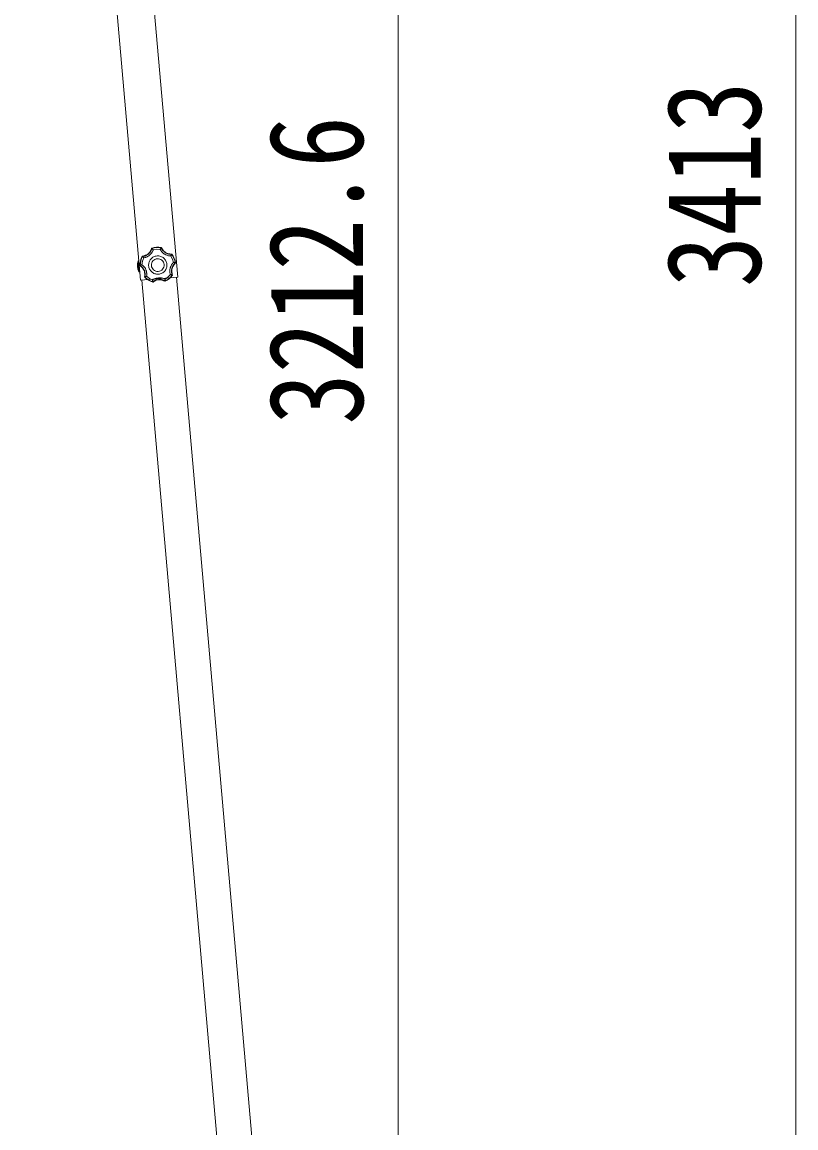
# Model space of a CAD drawing. Units: millimetres at full size, sheet at 1:40. Extents: x -11181 to 11305, y -7804 to 7716.
# Drawn here: x 7857 to 8769, y 2854 to 4158 of the extents above; entities that cross this region are included whole.
import ezdxf
from ezdxf.enums import TextEntityAlignment as Align

# ---------------------------------------------------------------- set-up
doc = ezdxf.new("R2010")
doc.units = ezdxf.units.MM
doc.header["$LTSCALE"] = 40
for name, color, linetype, lineweight in [('0-0_0', 7, 'Continuous', 9), ('0-A_寸法', 6, 'Continuous', 9), ('1-1_GLASS', 4, 'Continuous', 9), ('1-2_GLASS_SEAL', 4, 'Continuous', 9)]:
    doc.layers.add(name, color=color, linetype=linetype, lineweight=lineweight)
doc.styles.add('ＭＳ ゴシック', font='')
doc.styles.get('ＭＳ ゴシック').set_extended_font_data('MS Gothic')

msp = doc.modelspace()

# ---------------------------------------------------------------- linework, layer by layer
at = {"layer": '0-0_0', "color": 6}
for p, q in [((8769.43, 2262.68), (8769.43, 5675.68)), ((8300.41, 5475.28), (8300.41, 2262.68))]:
    msp.add_line(p, q, dxfattribs=at)
at = {"layer": '1-1_GLASS'}
for p, q in [((8010.06, 3891), (8009.74, 3890.66)), ((8010.06, 3891), (8009.75, 3890.66)), ((8009.97, 3890.35), (8009.75, 3890.66)), ((8010.29, 3890.69), (8009.97, 3890.35)), ((8010.29, 3890.69), (8009.98, 3890.35)), ((8010.06, 3891), (8010.29, 3890.69)), ((8020.96, 3891.43), (8021.14, 3891.77)), ((8021.32, 3891.15), (8020.96, 3891.43)), ((8021.32, 3891.15), (8020.96, 3891.43)), ((8021.5, 3891.49), (8021.14, 3891.77)), ((8021.5, 3891.49), (8021.14, 3891.77)), ((8021.5, 3891.49), (8021.32, 3891.15)), ((7993.8, 3876.07), (7994.52, 3876.12)), ((7993.8, 3876.07), (7994.26, 3869.59)), ((7994.52, 3876.12), (7995.42, 3863.16)), ((7999.09, 3881.72), (7998.71, 3881.47)), ((7999.09, 3881.72), (7998.71, 3881.47)), ((7998.97, 3881.19), (7998.71, 3881.47)), ((7999.36, 3881.44), (7998.97, 3881.19)), ((7999.36, 3881.44), (7998.97, 3881.19)), ((7999.09, 3881.72), (7999.36, 3881.44)), ((8033.07, 3883.8), (8033.3, 3884.12)), ((8033.49, 3883.6), (8033.07, 3883.8)), ((8033.49, 3883.6), (8033.07, 3883.8)), ((8033.71, 3883.92), (8033.3, 3884.12)), ((8033.71, 3883.92), (8033.3, 3884.12)), ((8033.71, 3883.92), (8033.49, 3883.6)), ((8037.33, 3873.26), (8037.49, 3873.69)), ((8037.33, 3873.26), (8037.49, 3873.69)), ((8037.71, 3873.19), (8037.33, 3873.26)), ((8037.49, 3873.69), (8037.87, 3873.62)), ((8037.71, 3873.19), (8037.87, 3873.62)), ((8037.71, 3873.19), (8037.87, 3873.62)), ((7994.71, 3863.11), (7994.26, 3869.59)), ((7994.71, 3863.11), (7995.42, 3863.16)), ((7996.02, 3870.69), (7996.39, 3870.82)), ((7996.02, 3870.69), (7996.24, 3870.29)), ((7996.02, 3870.69), (7996.24, 3870.29)), ((7996.61, 3870.41), (7996.24, 3870.29)), ((7996.39, 3870.82), (7996.61, 3870.41)), ((7996.39, 3870.82), (7996.61, 3870.41)), ((8001.45, 3857.39), (8001.8, 3857.56)), ((8001.45, 3857.39), (8001.57, 3856.95)), ((8001.45, 3857.39), (8001.57, 3856.95)), ((8001.92, 3857.12), (8001.57, 3856.95)), ((8001.8, 3857.56), (8001.92, 3857.12)), ((8001.8, 3857.56), (8001.92, 3857.12)), ((8010.99, 3851.45), (8011.44, 3851.53)), ((8010.99, 3851.45), (8011.44, 3851.53)), ((8010.99, 3851.06), (8010.99, 3851.45)), ((8010.99, 3851.06), (8011.44, 3851.15)), ((8010.99, 3851.06), (8011.44, 3851.15)), ((8011.44, 3851.53), (8011.44, 3851.15)), ((8025.27, 3852.5), (8025.73, 3852.48)), ((8025.32, 3852.12), (8025.27, 3852.5)), ((8025.27, 3852.5), (8025.73, 3852.48)), ((8025.32, 3852.12), (8025.78, 3852.1)), ((8025.32, 3852.12), (8025.78, 3852.1)), ((8025.73, 3852.48), (8025.78, 3852.1)), ((8033.92, 3859.35), (8033.98, 3859.81)), ((8033.92, 3859.35), (8033.98, 3859.81)), ((8034.29, 3859.24), (8033.92, 3859.35)), ((8033.98, 3859.81), (8034.35, 3859.69)), ((8034.29, 3859.24), (8034.35, 3859.69)), ((8034.29, 3859.24), (8034.35, 3859.69))]:
    msp.add_line(p, q, dxfattribs=at)
for points in [[(8009.74, 3890.66), (8009.54, 3890.02), (8009.3, 3889.4), (8009.06, 3888.86), (8008.92, 3888.56), (8008.76, 3888.26), (8008.6, 3887.97), (8008.43, 3887.68), (8008.25, 3887.39), (8007.62, 3886.5), (8006.75, 3885.5), (8005.77, 3884.58), (8004.7, 3883.78), (8003.56, 3883.09), (8002.58, 3882.63), (8002.27, 3882.5), (8001.95, 3882.39), (8001.63, 3882.28), (8001.31, 3882.18), (8000.99, 3882.08), (8000.42, 3881.94), (7999.76, 3881.82), (7999.09, 3881.72)], [(7999.36, 3881.44), (8000.01, 3881.54), (8000.67, 3881.66), (8001.24, 3881.8), (8001.56, 3881.89), (8001.88, 3881.99), (8002.19, 3882.1), (8002.5, 3882.22), (8002.8, 3882.34), (8003.3, 3882.56), (8003.89, 3882.86), (8004.46, 3883.18), (8004.77, 3883.38), (8005.04, 3883.56), (8005.31, 3883.75), (8005.58, 3883.95), (8005.84, 3884.16), (8006.34, 3884.59), (8007.27, 3885.52), (8008.1, 3886.54), (8008.63, 3887.34), (8008.97, 3887.91), (8009.27, 3888.5), (8009.53, 3889.1), (8009.77, 3889.72), (8009.97, 3890.35)], [(8009.98, 3890.35), (8010.01, 3890.33), (8010.09, 3890.27), (8010.2, 3890.18), (8010.35, 3890.07), (8010.52, 3889.94), (8010.72, 3889.78), (8010.93, 3889.61), (8011.17, 3889.42), (8011.4, 3889.22), (8011.65, 3889.02), (8011.4, 3888.37), (8011.12, 3887.73), (8010.84, 3887.18), (8010.68, 3886.87), (8010.51, 3886.57), (8010.33, 3886.27), (8010.14, 3885.97), (8009.95, 3885.68), (8009.33, 3884.85), (8008.42, 3883.81), (8007.41, 3882.86), (8007.06, 3882.56), (8006.78, 3882.35), (8006.5, 3882.14), (8006.22, 3881.94), (8005.93, 3881.75), (8005.54, 3881.5), (8004.95, 3881.15), (8004.34, 3880.84), (8003.71, 3880.55), (8003.07, 3880.29), (8002.41, 3880.06), (8001.75, 3879.87), (8001.07, 3879.7), (8000.38, 3879.57)], [(8021.14, 3891.77), (8018.35, 3892.14), (8015.55, 3892.13), (8012.77, 3891.75), (8010.06, 3891)], [(8021.14, 3891.77), (8018.35, 3892.14), (8015.55, 3892.13), (8012.77, 3891.75), (8010.06, 3891)], [(8020.96, 3891.43), (8018.27, 3891.77), (8015.58, 3891.76), (8012.9, 3891.4), (8010.29, 3890.69)], [(8010.29, 3890.69), (8010.32, 3890.65), (8010.38, 3890.58), (8010.48, 3890.47), (8010.6, 3890.33), (8010.74, 3890.16), (8010.9, 3889.96), (8011.07, 3889.75), (8011.26, 3889.51), (8011.45, 3889.27), (8011.65, 3889.02)], [(8019.85, 3889.59), (8015.72, 3889.76), (8011.65, 3889.02)], [(8020.96, 3891.43), (8020.93, 3891.39), (8020.88, 3891.31), (8020.8, 3891.19), (8020.71, 3891.03), (8020.59, 3890.84), (8020.46, 3890.63), (8020.31, 3890.39), (8020.16, 3890.13), (8020.01, 3889.87), (8019.85, 3889.59)], [(8021.32, 3891.15), (8021.29, 3891.12), (8021.22, 3891.05), (8021.12, 3890.95), (8020.99, 3890.82), (8020.83, 3890.66), (8020.66, 3890.47), (8020.47, 3890.27), (8020.27, 3890.06), (8020.06, 3889.83), (8019.85, 3889.59)], [(8033.07, 3883.8), (8033.06, 3883.76), (8033.03, 3883.67), (8032.98, 3883.53), (8032.92, 3883.36), (8032.84, 3883.15), (8032.76, 3882.92), (8032.66, 3882.66), (8032.55, 3882.38), (8032.44, 3882.09), (8032.32, 3881.8), (8031.62, 3881.84), (8030.92, 3881.91), (8030.22, 3882.01), (8029.53, 3882.15), (8028.85, 3882.32), (8027.85, 3882.64), (8026.56, 3883.17), (8025.33, 3883.82), (8024.81, 3884.14), (8024.52, 3884.34), (8024.23, 3884.54), (8023.95, 3884.75), (8023.67, 3884.96), (8023.33, 3885.24), (8022.81, 3885.7), (8022.31, 3886.19), (8021.84, 3886.7), (8021.39, 3887.24), (8020.96, 3887.8), (8020.56, 3888.38), (8020.19, 3888.97), (8019.85, 3889.59)], [(8021.32, 3891.15), (8021.61, 3890.55), (8021.93, 3889.97), (8022.28, 3889.41), (8022.66, 3888.86), (8023.07, 3888.34), (8023.51, 3887.84), (8023.96, 3887.37), (8024.44, 3886.92), (8024.78, 3886.64), (8025.04, 3886.43), (8025.3, 3886.23), (8025.57, 3886.04), (8025.85, 3885.85), (8026.22, 3885.62), (8027.38, 3885), (8028.59, 3884.5), (8029.54, 3884.21), (8029.86, 3884.13), (8030.18, 3884.06), (8030.51, 3883.99), (8030.84, 3883.94), (8031.16, 3883.89), (8031.75, 3883.83), (8032.41, 3883.8), (8033.07, 3883.8)], [(8033.3, 3884.12), (8032.62, 3884.11), (8031.95, 3884.15), (8031.37, 3884.21), (8031.04, 3884.25), (8030.71, 3884.31), (8030.38, 3884.37), (8030.05, 3884.44), (8029.72, 3884.53), (8028.69, 3884.85), (8027.46, 3885.36), (8026.29, 3886.01), (8025.19, 3886.78), (8024.19, 3887.66), (8023.44, 3888.45), (8023.23, 3888.71), (8023.02, 3888.97), (8022.81, 3889.24), (8022.62, 3889.51), (8022.43, 3889.79), (8022.12, 3890.29), (8021.8, 3890.88), (8021.5, 3891.49)], [(7998.71, 3881.47), (7997.49, 3878.93), (7996.64, 3876.26), (7996.14, 3873.5), (7996.02, 3870.69)], [(7998.71, 3881.47), (7997.5, 3878.93), (7996.64, 3876.26), (7996.14, 3873.5), (7996.02, 3870.69)], [(7998.97, 3881.19), (7997.82, 3878.74), (7997, 3876.17), (7996.52, 3873.52), (7996.39, 3870.82)], [(7998.97, 3881.19), (7998.98, 3881.18), (7999, 3881.16), (7999.02, 3881.13), (7999.05, 3881.09), (7999.09, 3881.05), (7999.13, 3881), (7999.18, 3880.94), (7999.23, 3880.88), (7999.29, 3880.8), (7999.36, 3880.73), (7999.44, 3880.63), (7999.59, 3880.45), (7999.76, 3880.26), (7999.9, 3880.1), (7999.99, 3880), (8000.09, 3879.89), (8000.19, 3879.78), (8000.28, 3879.67), (8000.38, 3879.57), (7998.94, 3875.69), (7998.39, 3871.59)], [(7999.36, 3881.44), (7999.36, 3881.43), (7999.37, 3881.41), (7999.39, 3881.38), (7999.41, 3881.34), (7999.44, 3881.29), (7999.47, 3881.23), (7999.5, 3881.16), (7999.54, 3881.08), (7999.58, 3881), (7999.63, 3880.91), (7999.69, 3880.8), (7999.8, 3880.6), (7999.92, 3880.37), (8000.03, 3880.19), (8000.09, 3880.07), (8000.16, 3879.94), (8000.24, 3879.82), (8000.31, 3879.69), (8000.38, 3879.57)], [(8027.78, 3871.93), (8027.65, 3873.03), (8027.41, 3874.09), (8027.08, 3875.1), (8026.64, 3876.07), (8026.13, 3876.98), (8025.52, 3877.83), (8024.85, 3878.61), (8024.1, 3879.33), (8023.28, 3879.97), (8022.41, 3880.53), (8021.49, 3881.01), (8020.51, 3881.4), (8019.5, 3881.69), (8018.45, 3881.88), (8017.37, 3881.97), (8016.26, 3881.95), (8015.16, 3881.82), (8014.11, 3881.58), (8013.09, 3881.24), (8012.13, 3880.81), (8011.22, 3880.29), (8010.37, 3879.69), (8009.58, 3879.01), (8008.87, 3878.26), (8008.23, 3877.45), (8007.66, 3876.58), (8007.19, 3875.65), (8006.8, 3874.68), (8006.51, 3873.67), (8006.31, 3872.61), (8006.22, 3871.53), (8006.25, 3870.43), (8006.38, 3869.33), (8006.62, 3868.27), (8006.95, 3867.26), (8007.38, 3866.3), (8007.9, 3865.39), (8008.51, 3864.54), (8009.18, 3863.75)], [(8033.98, 3859.81), (8033.93, 3859.81), (8033.84, 3859.81), (8033.7, 3859.81), (8033.51, 3859.82), (8033.29, 3859.83), (8033.04, 3859.84), (8032.76, 3859.85), (8032.47, 3859.86), (8032.16, 3859.88), (8031.84, 3859.91), (8031.66, 3860.59), (8031.51, 3861.28), (8031.39, 3861.97), (8031.31, 3862.67), (8031.27, 3863.37), (8031.26, 3864.42), (8031.36, 3865.8), (8031.6, 3867.18), (8031.75, 3867.77), (8031.84, 3868.11), (8031.95, 3868.45), (8032.06, 3868.78), (8032.18, 3869.11), (8032.34, 3869.52), (8032.62, 3870.15), (8032.92, 3870.78), (8033.26, 3871.39), (8033.63, 3871.98), (8034.04, 3872.56), (8034.46, 3873.12), (8034.92, 3873.66), (8035.4, 3874.18)], [(8033.49, 3883.6), (8033.46, 3883.56), (8033.41, 3883.48), (8033.34, 3883.36), (8033.24, 3883.2), (8033.12, 3883.01), (8032.98, 3882.8), (8032.83, 3882.57), (8032.67, 3882.32), (8032.5, 3882.06), (8032.32, 3881.8)], [(8035.4, 3874.18), (8034.28, 3878.16), (8032.32, 3881.8)], [(8037.33, 3873.26), (8036.85, 3872.8), (8036.4, 3872.31), (8035.98, 3871.81), (8035.58, 3871.27), (8035.21, 3870.72), (8034.87, 3870.16), (8034.56, 3869.58), (8034.28, 3868.98), (8034.12, 3868.57), (8034, 3868.27), (8033.89, 3867.95), (8033.79, 3867.64), (8033.7, 3867.32), (8033.59, 3866.89), (8033.35, 3865.6), (8033.26, 3864.29), (8033.27, 3863.3), (8033.3, 3862.97), (8033.33, 3862.64), (8033.37, 3862.31), (8033.42, 3861.98), (8033.48, 3861.65), (8033.6, 3861.08), (8033.77, 3860.44), (8033.98, 3859.81)], [(8037.49, 3873.69), (8036.99, 3876.35), (8036.14, 3878.91), (8034.97, 3881.34), (8033.49, 3883.6)], [(8034.35, 3859.69), (8034.14, 3860.33), (8033.96, 3860.98), (8033.84, 3861.55), (8033.78, 3861.88), (8033.73, 3862.21), (8033.69, 3862.55), (8033.66, 3862.88), (8033.63, 3863.22), (8033.62, 3864.31), (8033.73, 3865.63), (8033.98, 3866.95), (8034.38, 3868.23), (8034.9, 3869.45), (8035.42, 3870.4), (8035.6, 3870.69), (8035.79, 3870.97), (8035.98, 3871.25), (8036.18, 3871.52), (8036.39, 3871.78), (8036.77, 3872.23), (8037.23, 3872.72), (8037.71, 3873.19)], [(8037.87, 3873.62), (8037.36, 3876.39), (8036.49, 3879.05), (8035.27, 3881.57), (8033.71, 3883.92)], [(8037.87, 3873.62), (8037.36, 3876.39), (8036.49, 3879.05), (8035.26, 3881.57), (8033.71, 3883.92)], [(8037.49, 3873.69), (8037.45, 3873.7), (8037.36, 3873.72), (8037.22, 3873.76), (8037.04, 3873.81), (8036.82, 3873.86), (8036.57, 3873.92), (8036.3, 3873.98), (8036.01, 3874.05), (8035.71, 3874.11), (8035.4, 3874.18)], [(8037.33, 3873.26), (8037.29, 3873.28), (8037.21, 3873.32), (8037.08, 3873.39), (8036.92, 3873.47), (8036.72, 3873.57), (8036.49, 3873.68), (8036.24, 3873.79), (8035.97, 3873.92), (8035.69, 3874.05), (8035.4, 3874.18)], [(7996.24, 3870.29), (7996.78, 3869.89), (7997.31, 3869.47), (7997.74, 3869.08), (7997.98, 3868.85), (7998.22, 3868.61), (7998.45, 3868.37), (7998.67, 3868.11), (7998.89, 3867.86), (7999.54, 3866.99), (8000.23, 3865.85), (8000.8, 3864.63), (8001.23, 3863.37), (8001.53, 3862.07), (8001.67, 3860.99), (8001.69, 3860.65), (8001.7, 3860.32), (8001.71, 3859.98), (8001.71, 3859.65), (8001.69, 3859.31), (8001.65, 3858.72), (8001.57, 3858.06), (8001.45, 3857.39)], [(7996.39, 3870.82), (7996.43, 3870.83), (7996.52, 3870.87), (7996.65, 3870.92), (7996.82, 3870.99), (7997.03, 3871.08), (7997.27, 3871.17), (7997.52, 3871.27), (7997.8, 3871.37), (7998.09, 3871.48), (7998.39, 3871.59)], [(7996.61, 3870.41), (7996.64, 3870.44), (7996.72, 3870.49), (7996.84, 3870.57), (7996.99, 3870.68), (7997.17, 3870.8), (7997.38, 3870.94), (7997.61, 3871.09), (7997.86, 3871.25), (7998.12, 3871.42), (7998.39, 3871.59), (7998.93, 3871.15), (7999.45, 3870.69), (7999.9, 3870.25), (8000.14, 3870), (8000.37, 3869.75), (8000.6, 3869.48), (8000.82, 3869.21), (8001.04, 3868.94), (8001.64, 3868.09), (8002.35, 3866.91), (8002.94, 3865.66), (8003.11, 3865.23), (8003.23, 3864.9), (8003.34, 3864.57), (8003.45, 3864.24), (8003.54, 3863.91), (8003.66, 3863.46), (8003.8, 3862.79), (8003.91, 3862.11), (8003.99, 3861.42), (8004.04, 3860.74), (8004.06, 3860.04), (8004.04, 3859.34), (8003.99, 3858.65), (8003.9, 3857.95)], [(8001.8, 3857.56), (8001.91, 3858.21), (8002, 3858.87), (8002.04, 3859.46), (8002.05, 3859.79), (8002.05, 3860.13), (8002.05, 3860.46), (8002.03, 3860.79), (8002.01, 3861.12), (8001.95, 3861.66), (8001.85, 3862.31), (8001.72, 3862.95), (8001.63, 3863.3), (8001.54, 3863.62), (8001.44, 3863.94), (8001.34, 3864.25), (8001.22, 3864.56), (8000.97, 3865.18), (8000.37, 3866.35), (7999.65, 3867.45), (7999.06, 3868.2), (7998.62, 3868.7), (7998.15, 3869.16), (7997.66, 3869.61), (7997.14, 3870.02), (7996.61, 3870.41)], [(8009.18, 3863.75), (8009.93, 3863.03), (8010.75, 3862.39), (8011.62, 3861.83), (8012.54, 3861.35), (8013.52, 3860.96), (8014.53, 3860.67), (8015.58, 3860.48), (8016.66, 3860.39), (8017.77, 3860.41), (8018.86, 3860.54), (8019.92, 3860.78), (8020.94, 3861.12), (8021.9, 3861.55), (8022.81, 3862.07), (8023.66, 3862.67), (8024.45, 3863.35), (8025.16, 3864.1), (8025.8, 3864.91), (8026.37, 3865.78), (8026.84, 3866.71), (8027.23, 3867.68), (8027.52, 3868.7), (8027.72, 3869.75), (8027.81, 3870.83), (8027.78, 3871.93)], [(8025.54, 3854.62), (8028.99, 3856.91), (8031.84, 3859.91)], [(8033.92, 3859.35), (8033.87, 3859.36), (8033.78, 3859.39), (8033.64, 3859.42), (8033.46, 3859.47), (8033.24, 3859.52), (8033, 3859.58), (8032.73, 3859.66), (8032.44, 3859.73), (8032.15, 3859.82), (8031.84, 3859.91)], [(8001.57, 3856.95), (8003.61, 3855.01), (8005.89, 3853.37), (8008.36, 3852.05), (8010.99, 3851.06)], [(8001.57, 3856.95), (8003.61, 3855.01), (8005.89, 3853.37), (8008.36, 3852.05), (8010.99, 3851.06)], [(8001.8, 3857.56), (8001.84, 3857.57), (8001.94, 3857.58), (8002.08, 3857.6), (8002.26, 3857.63), (8002.48, 3857.67), (8002.73, 3857.72), (8003, 3857.77), (8003.29, 3857.82), (8003.59, 3857.89), (8003.9, 3857.95)], [(8001.92, 3857.12), (8001.96, 3857.13), (8002.05, 3857.17), (8002.19, 3857.22), (8002.36, 3857.29), (8002.57, 3857.38), (8002.8, 3857.47), (8003.05, 3857.58), (8003.33, 3857.7), (8003.61, 3857.82), (8003.9, 3857.95)], [(8001.92, 3857.12), (8003.89, 3855.26), (8006.08, 3853.69), (8008.46, 3852.41), (8010.99, 3851.45)], [(8003.9, 3857.95), (8007.14, 3855.39), (8010.87, 3853.6)], [(8011.44, 3851.53), (8011.43, 3851.58), (8011.4, 3851.67), (8011.36, 3851.8), (8011.31, 3851.98), (8011.24, 3852.19), (8011.18, 3852.44), (8011.1, 3852.7), (8011.03, 3852.99), (8010.95, 3853.29), (8010.87, 3853.6), (8011.46, 3853.98), (8012.07, 3854.33), (8012.7, 3854.66), (8013.34, 3854.95), (8013.99, 3855.21), (8014.98, 3855.55), (8016.33, 3855.87), (8017.71, 3856.07), (8018.32, 3856.12), (8018.68, 3856.13), (8019.03, 3856.14), (8019.38, 3856.13), (8019.73, 3856.12), (8020.17, 3856.1), (8020.86, 3856.03), (8021.55, 3855.93), (8022.23, 3855.79), (8022.91, 3855.62), (8023.59, 3855.42), (8024.25, 3855.19), (8024.9, 3854.92), (8025.54, 3854.62)], [(8010.99, 3851.45), (8010.99, 3851.5), (8010.98, 3851.59), (8010.97, 3851.74), (8010.95, 3851.92), (8010.94, 3852.14), (8010.92, 3852.4), (8010.91, 3852.67), (8010.9, 3852.97), (8010.88, 3853.28), (8010.87, 3853.6)], [(8025.27, 3852.5), (8024.68, 3852.81), (8024.08, 3853.09), (8023.47, 3853.34), (8022.84, 3853.56), (8022.2, 3853.74), (8021.56, 3853.89), (8020.91, 3854), (8020.26, 3854.08), (8019.82, 3854.11), (8019.49, 3854.13), (8019.16, 3854.13), (8018.83, 3854.13), (8018.49, 3854.12), (8018.05, 3854.09), (8016.75, 3853.92), (8015.48, 3853.6), (8014.54, 3853.28), (8014.23, 3853.16), (8013.93, 3853.02), (8013.63, 3852.88), (8013.33, 3852.74), (8013.04, 3852.58), (8012.53, 3852.29), (8011.98, 3851.92), (8011.44, 3851.53)], [(8011.44, 3851.15), (8011.99, 3851.54), (8012.55, 3851.91), (8013.06, 3852.21), (8013.35, 3852.36), (8013.65, 3852.51), (8013.96, 3852.66), (8014.27, 3852.79), (8014.58, 3852.92), (8015.61, 3853.27), (8016.9, 3853.57), (8018.23, 3853.73), (8019.57, 3853.76), (8020.9, 3853.64), (8021.96, 3853.43), (8022.29, 3853.35), (8022.62, 3853.26), (8022.94, 3853.16), (8023.26, 3853.06), (8023.57, 3852.94), (8024.12, 3852.72), (8024.72, 3852.44), (8025.32, 3852.12)], [(8025.27, 3852.5), (8025.28, 3852.54), (8025.29, 3852.64), (8025.31, 3852.78), (8025.34, 3852.96), (8025.37, 3853.18), (8025.41, 3853.43), (8025.44, 3853.7), (8025.48, 3854), (8025.51, 3854.31), (8025.54, 3854.62)], [(8025.73, 3852.48), (8025.72, 3852.53), (8025.72, 3852.62), (8025.71, 3852.77), (8025.7, 3852.95), (8025.68, 3853.17), (8025.66, 3853.43), (8025.64, 3853.7), (8025.61, 3854), (8025.58, 3854.31), (8025.54, 3854.62)], [(8025.73, 3852.48), (8028.1, 3853.78), (8030.27, 3855.38), (8032.22, 3857.24), (8033.92, 3859.35)], [(8025.78, 3852.1), (8028.25, 3853.44), (8030.51, 3855.09), (8032.54, 3857.03), (8034.29, 3859.24)], [(8025.78, 3852.1), (8028.25, 3853.44), (8030.51, 3855.09), (8032.53, 3857.04), (8034.29, 3859.24)]]:
    msp.add_lwpolyline(points, dxfattribs=at)
msp.add_lwpolyline([(8024.5, 3871.71), (8024.24, 3873.2), (8023.71, 3874.58), (8022.93, 3875.8), (8021.94, 3876.84), (8020.77, 3877.68), (8019.45, 3878.28), (8018.01, 3878.62), (8016.49, 3878.67), (8014.99, 3878.41), (8013.62, 3877.87), (8012.4, 3877.1), (8011.35, 3876.1), (8010.52, 3874.93), (8009.91, 3873.61), (8009.58, 3872.18), (8009.53, 3870.66), (8009.79, 3869.16), (8010.32, 3867.79), (8011.1, 3866.56), (8012.09, 3865.52), (8013.26, 3864.68), (8014.58, 3864.08), (8016.02, 3863.74), (8017.54, 3863.7), (8019.04, 3863.95), (8020.41, 3864.49), (8021.63, 3865.27), (8022.68, 3866.26), (8023.51, 3867.43), (8024.11, 3868.75), (8024.45, 3870.19)], close=True, dxfattribs=at)
msp.add_arc((8013.12, 3870.91), 20, 165.03443, 202.96557, dxfattribs=at)
at = {"layer": '1-2_GLASS_SEAL'}
for p, q in [((7900.89, 5451.07), (8040.51, 3857.02)), ((8135.28, 2288.11), (7998.18, 3853.31)), ((8176.12, 2291.69), (8039.02, 3856.89))]:
    msp.add_line(p, q, dxfattribs=at)
msp.add_lwpolyline([(7857.05, 5447.24), (7996.68, 3853.18), (8040.51, 3857.02)], dxfattribs=at)

# ---------------------------------------------------------------- texts
at = {"layer": '0-A_寸法', "color": 7, "style": 'ＭＳ ゴシック', "width": 0.8}
for s, p in [('3413', (8761.43, 3845.18)), ('3212.6', (8292.41, 3682.98))]:
    msp.add_text(s, height=111.4, rotation=90, dxfattribs=at).set_placement(p, align=Align.BOTTOM_LEFT)

doc.saveas('drawing.dxf')
